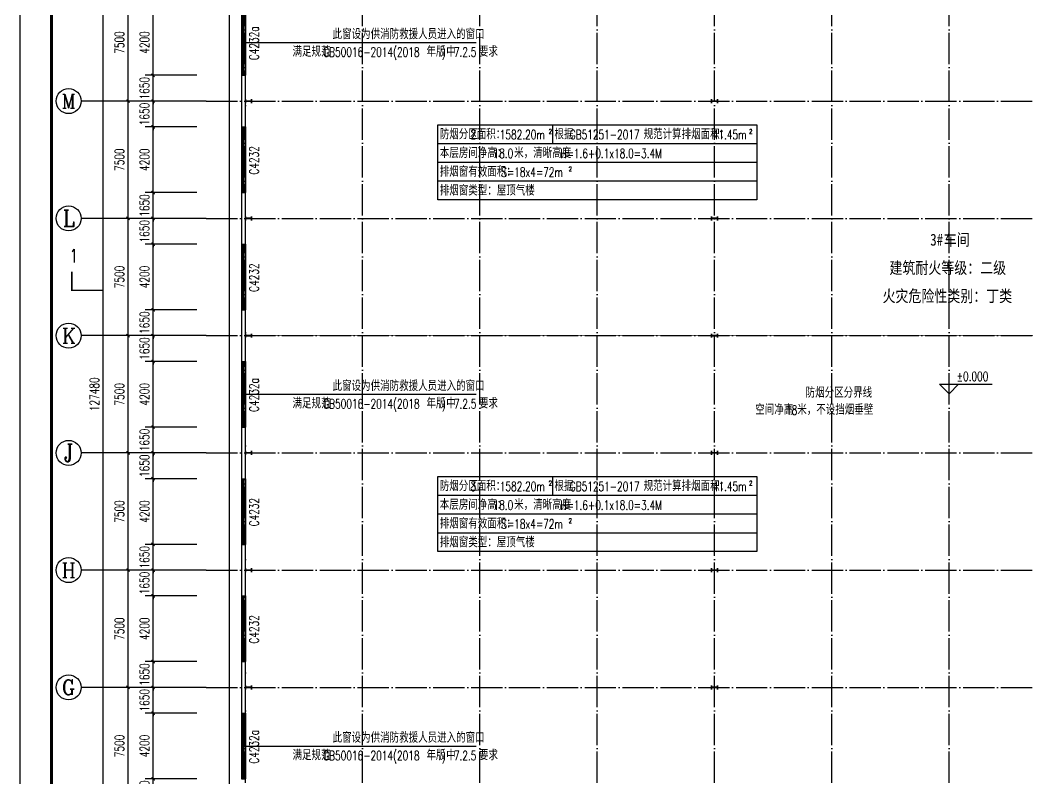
# Model space of a CAD drawing. Extents: x 14095202 to 14511487, y -1430609 to -90420.
# Drawn here: x 14387687 to 14452127, y -296320 to -247791 of the extents above; entities that cross this region are included whole.
import ezdxf
from ezdxf.enums import TextEntityAlignment as Align

# ---------------------------------------------------------------- set-up
doc = ezdxf.new("R2010")
doc.units = 0
doc.header["$LTSCALE"] = 1000
doc.header["$MEASUREMENT"] = 0
doc.linetypes.add('DASH', pattern=[0.35, 0.25, -0.1])
doc.linetypes.add('DOTE', pattern=[2.42, 2, -0.2, 0.02, -0.2])
for name, color, linetype in [('AXIS', 3, 'Continuous'), ('AXIS_TEXT', 7, 'Continuous'), ('COLUMN', 2, 'Continuous'), ('DIM_ELEV', 3, 'Continuous'), ('DIM_LEAD', 3, 'Continuous'), ('DIM_SYMB', 3, 'Continuous'), ('DOTE', 1, 'DOTE'), ('PUB_DIM', 3, 'Continuous'), ('PUB_TEXT', 7, 'Continuous'), ('TK', 4, 'Continuous'), ('WALL-PARAPET', 6, 'Continuous'), ('WINDOW', 4, 'Continuous'), ('WINDOW_TEXT', 7, 'Continuous')]:
    doc.layers.add(name, color=color, linetype=linetype)
doc.styles.add('_TCH_AXIS', font='COMPLEX', dxfattribs={"bigfont": 'GBCBIG'})
doc.styles.add('_TCH_DIM', font='SIMPLEX', dxfattribs={"bigfont": 'GBCBIG'})
doc.styles.add('_TCH_DIM_T3', font='SIMPLEX', dxfattribs={"width": 0.705882, "bigfont": 'GBCBIG'})
doc.styles.add('_TCH_LABEL', font='COMPLEX', dxfattribs={"bigfont": 'GBCBIG'})
doc.styles.add('_TCH_WINDOW', font='SIMPLEX', dxfattribs={"height": 3.5, "bigfont": 'GBCBIG'})
doc.styles.add('COMPLEX', font='COMPLEX')
doc.styles.add('YAYA', font='', dxfattribs={"width": 0.8, "height": 1})
doc.styles.get('YAYA').set_extended_font_data('SimSun')
doc.dimstyles.new('_TCH_ARCH&&200', dxfattribs={"dimtxt": 595, "dimasz": 200, "dimexe": 500, "dimexo": 600, "dimgap": 252.5, "dimtad": 1, "dimdec": 0, "dimzin": 0, "dimdsep": 46, "dimtxsty": '_TCH_DIM_T3', "dimblk": 'ARCHTICK', "dimcen": 0.09, "dimclrt": 7, "dimazin": 2, "dimtfac": 1, "dimtdec": 0, "dimtix": 1, "dimtmove": 2, "dimatfit": 3, "dimfxl": 0, "dimtolj": 1, "dimtzin": 0, "dimarcsym": 0})

# ---------------------------------------------------------------- blocks, each defined once
blk = doc.blocks.new('A$C797E1D2B')
at = {"layer": 'COLUMN'}
h = blk.add_hatch(color=256, dxfattribs=at)
h.paths.add_polyline_path([(125, 400), (250, 400), (250, 388), (130, 388), (130, 200), (125, 200)])
h.paths.add_polyline_path([(0, 400), (125, 400), (125, 200), (120, 200), (120, 388), (0, 388)])
h.paths.add_polyline_path([(0, 12), (120, 12), (120, 200), (125, 200), (125, 0), (0, 0)])
h.paths.add_polyline_path([(125, 200), (130, 200), (130, 12), (250, 12), (250, 0), (125, 0)])
blk.add_lwpolyline([(250, 0), (250, 12), (130, 12), (130, 388), (250, 388), (250, 400), (0, 400), (0, 388), (120, 388), (120, 12), (0, 12), (0, 0)], close=True, dxfattribs=at)
blk = doc.blocks.new('GeYuanFrame_78234766', base_point=(20.09, 4.53))
at = {"layer": 'TK'}
blk.add_lwpolyline([(20.09, 4.53), (20.09, 598.53), (1071.09, 598.53), (1071.09, 4.53)], close=True, dxfattribs=at)
at = {"layer": 'TK', "const_width": 1}
blk.add_lwpolyline([(45.09, 588.53), (1061.09, 588.53), (1061.09, 14.53), (45.09, 14.53)], close=True, dxfattribs=at)
blk = doc.blocks.new('_AXISO')
blk.add_circle((0, 0), 0.5)
at = {"layer": 'AXIS_TEXT', "style": 'COMPLEX', "width": 1.041667}
blk.add_attdef('A', text='', height=0.56, dxfattribs=at).set_placement((-0.25, -0.28), (0.25, -0.28), align=Align.FIT)
blk = doc.blocks.new('_ArchTick')
at = {"color": 0, "linetype": 'ByBlock', "const_width": 0.4}
blk.add_lwpolyline([(-0.5, -0.5), (0.5, 0.5)], dxfattribs=at)
blk = doc.blocks.new('*D76')
at = {"layer": 'AXIS', "color": 0, "lineweight": -2}
for p, q in [((14398987, -207980), (14392487, -207980)), ((14392987, -335460), (14392987, -207980)), ((14398987, -335460), (14392487, -335460))]:
    blk.add_line(p, q, dxfattribs=at)
at = {"layer": 'Defpoints', "color": 0}
for p in [(14392987, -207980), (14399587, -207980), (14399587, -335460)]:
    blk.add_point(p, dxfattribs=at)
at = {"layer": 'AXIS', "color": 0, "lineweight": -2, "xscale": 200, "yscale": 200, "zscale": 200}
for p, rotation in [((14392987, -207980), 90), ((14392987, -335460), 270)]:
    blk.add_blockref('_ArchTick', p, dxfattribs=dict(at, rotation=rotation))
at = {"layer": 'AXIS', "color": 7, "insert": (14392437, -271720), "char_height": 595, "attachment_point": 5, "rotation": 90, "style": '_TCH_DIM_T3'}
blk.add_mtext('\\A1;127480', dxfattribs=at)
blk = doc.blocks.new('*D84')
at = {"layer": 'AXIS', "color": 0, "lineweight": -2}
for p, q in [((14398987, -290470), (14394087, -290470)), ((14394587, -297970), (14394587, -290470)), ((14398987, -297970), (14394087, -297970))]:
    blk.add_line(p, q, dxfattribs=at)
at = {"layer": 'Defpoints', "color": 0}
for p in [(14394587, -290470), (14399587, -290470), (14399587, -297970)]:
    blk.add_point(p, dxfattribs=at)
at = {"layer": 'AXIS', "color": 0, "lineweight": -2, "xscale": 200, "yscale": 200, "zscale": 200}
for p, rotation in [((14394587, -290470), 90), ((14394587, -297970), 270)]:
    blk.add_blockref('_ArchTick', p, dxfattribs=dict(at, rotation=rotation))
at = {"layer": 'AXIS', "color": 7, "insert": (14394037, -294220), "char_height": 595, "attachment_point": 5, "rotation": 90, "style": '_TCH_DIM_T3'}
blk.add_mtext('\\A1;7500', dxfattribs=at)
blk = doc.blocks.new('*D85')
at = {"layer": 'AXIS', "color": 0, "lineweight": -2}
for p, q in [((14398987, -282970), (14394087, -282970)), ((14394587, -290470), (14394587, -282970)), ((14398987, -290470), (14394087, -290470))]:
    blk.add_line(p, q, dxfattribs=at)
at = {"layer": 'Defpoints', "color": 0}
for p in [(14394587, -282970), (14399587, -282970), (14399587, -290470)]:
    blk.add_point(p, dxfattribs=at)
at = {"layer": 'AXIS', "color": 0, "lineweight": -2, "xscale": 200, "yscale": 200, "zscale": 200}
for p, rotation in [((14394587, -282970), 90), ((14394587, -290470), 270)]:
    blk.add_blockref('_ArchTick', p, dxfattribs=dict(at, rotation=rotation))
at = {"layer": 'AXIS', "color": 7, "insert": (14394037, -286720), "char_height": 595, "attachment_point": 5, "rotation": 90, "style": '_TCH_DIM_T3'}
blk.add_mtext('\\A1;7500', dxfattribs=at)
blk = doc.blocks.new('*D86')
at = {"layer": 'AXIS', "color": 0, "lineweight": -2}
for p, q in [((14398987, -275470), (14394087, -275470)), ((14394587, -282970), (14394587, -275470)), ((14398987, -282970), (14394087, -282970))]:
    blk.add_line(p, q, dxfattribs=at)
at = {"layer": 'Defpoints', "color": 0}
for p in [(14394587, -275470), (14399587, -275470), (14399587, -282970)]:
    blk.add_point(p, dxfattribs=at)
at = {"layer": 'AXIS', "color": 0, "lineweight": -2, "xscale": 200, "yscale": 200, "zscale": 200}
for p, rotation in [((14394587, -275470), 90), ((14394587, -282970), 270)]:
    blk.add_blockref('_ArchTick', p, dxfattribs=dict(at, rotation=rotation))
at = {"layer": 'AXIS', "color": 7, "insert": (14394037, -279220), "char_height": 595, "attachment_point": 5, "rotation": 90, "style": '_TCH_DIM_T3'}
blk.add_mtext('\\A1;7500', dxfattribs=at)
blk = doc.blocks.new('*D87')
at = {"layer": 'AXIS', "color": 0, "lineweight": -2}
for p, q in [((14398987, -267970), (14394087, -267970)), ((14394587, -275470), (14394587, -267970)), ((14398987, -275470), (14394087, -275470))]:
    blk.add_line(p, q, dxfattribs=at)
at = {"layer": 'Defpoints', "color": 0}
for p in [(14394587, -267970), (14399587, -267970), (14399587, -275470)]:
    blk.add_point(p, dxfattribs=at)
at = {"layer": 'AXIS', "color": 0, "lineweight": -2, "xscale": 200, "yscale": 200, "zscale": 200}
for p, rotation in [((14394587, -267970), 90), ((14394587, -275470), 270)]:
    blk.add_blockref('_ArchTick', p, dxfattribs=dict(at, rotation=rotation))
at = {"layer": 'AXIS', "color": 7, "insert": (14394037, -271720), "char_height": 595, "attachment_point": 5, "rotation": 90, "style": '_TCH_DIM_T3'}
blk.add_mtext('\\A1;7500', dxfattribs=at)
blk = doc.blocks.new('*D88')
at = {"layer": 'AXIS', "color": 0, "lineweight": -2}
for p, q in [((14398987, -260470), (14394087, -260470)), ((14394587, -267970), (14394587, -260470)), ((14398987, -267970), (14394087, -267970))]:
    blk.add_line(p, q, dxfattribs=at)
at = {"layer": 'Defpoints', "color": 0}
for p in [(14394587, -260470), (14399587, -260470), (14399587, -267970)]:
    blk.add_point(p, dxfattribs=at)
at = {"layer": 'AXIS', "color": 0, "lineweight": -2, "xscale": 200, "yscale": 200, "zscale": 200}
for p, rotation in [((14394587, -260470), 90), ((14394587, -267970), 270)]:
    blk.add_blockref('_ArchTick', p, dxfattribs=dict(at, rotation=rotation))
at = {"layer": 'AXIS', "color": 7, "insert": (14394037, -264220), "char_height": 595, "attachment_point": 5, "rotation": 90, "style": '_TCH_DIM_T3'}
blk.add_mtext('\\A1;7500', dxfattribs=at)
blk = doc.blocks.new('*D89')
at = {"layer": 'AXIS', "color": 0, "lineweight": -2}
for p, q in [((14398987, -252970), (14394087, -252970)), ((14394587, -260470), (14394587, -252970)), ((14398987, -260470), (14394087, -260470))]:
    blk.add_line(p, q, dxfattribs=at)
at = {"layer": 'Defpoints', "color": 0}
for p in [(14394587, -252970), (14399587, -252970), (14399587, -260470)]:
    blk.add_point(p, dxfattribs=at)
at = {"layer": 'AXIS', "color": 0, "lineweight": -2, "xscale": 200, "yscale": 200, "zscale": 200}
for p, rotation in [((14394587, -252970), 90), ((14394587, -260470), 270)]:
    blk.add_blockref('_ArchTick', p, dxfattribs=dict(at, rotation=rotation))
at = {"layer": 'AXIS', "color": 7, "insert": (14394037, -256720), "char_height": 595, "attachment_point": 5, "rotation": 90, "style": '_TCH_DIM_T3'}
blk.add_mtext('\\A1;7500', dxfattribs=at)
blk = doc.blocks.new('*D90')
at = {"layer": 'AXIS', "color": 0, "lineweight": -2}
for p, q in [((14398987, -245470), (14394087, -245470)), ((14394587, -252970), (14394587, -245470)), ((14398987, -252970), (14394087, -252970))]:
    blk.add_line(p, q, dxfattribs=at)
at = {"layer": 'Defpoints', "color": 0}
for p in [(14394587, -245470), (14399587, -245470), (14399587, -252970)]:
    blk.add_point(p, dxfattribs=at)
at = {"layer": 'AXIS', "color": 0, "lineweight": -2, "xscale": 200, "yscale": 200, "zscale": 200}
for p, rotation in [((14394587, -245470), 90), ((14394587, -252970), 270)]:
    blk.add_blockref('_ArchTick', p, dxfattribs=dict(at, rotation=rotation))
at = {"layer": 'AXIS', "color": 7, "insert": (14394037, -249220), "char_height": 595, "attachment_point": 5, "rotation": 90, "style": '_TCH_DIM_T3'}
blk.add_mtext('\\A1;7500', dxfattribs=at)
blk = doc.blocks.new('$TCHSYS$WIN2D')
for p, q in [((-0.5, 0.5), (0.5, 0.5)), ((-0.5, 0.5), (-0.5, -0.5)), ((0.5, 0.5), (0.5, -0.5)), ((0.5, 0.167), (-0.5, 0.167)), ((0.5, -0.167), (-0.5, -0.167)), ((-0.5, -0.5), (0.5, -0.5))]:
    blk.add_line(p, q)
blk = doc.blocks.new('*D401')
at = {"layer": 'Defpoints', "color": 0}
for p in [(14396187, -296320), (14399587, -296320), (14399587, -297970)]:
    blk.add_point(p, dxfattribs=at)
at = {"layer": 'PUB_DIM', "color": 0, "lineweight": -2}
for p, q in [((14398987, -296320), (14395687, -296320)), ((14396187, -296320), (14396187, -296120)), ((14396187, -297970), (14396187, -296320)), ((14398987, -297970), (14395687, -297970)), ((14396187, -297970), (14396187, -298170))]:
    blk.add_line(p, q, dxfattribs=at)
at = {"layer": 'PUB_DIM', "color": 0, "lineweight": -2, "xscale": 200, "yscale": 200, "zscale": 200}
for p, rotation in [((14396187, -296320), 270), ((14396187, -297970), 90)]:
    blk.add_blockref('_ArchTick', p, dxfattribs=dict(at, rotation=rotation))
at = {"layer": 'PUB_DIM', "color": 7, "insert": (14395637, -297145), "char_height": 595, "attachment_point": 5, "rotation": 90, "style": '_TCH_DIM_T3'}
blk.add_mtext('\\A1;1650', dxfattribs=at)
blk = doc.blocks.new('*D402')
at = {"layer": 'Defpoints', "color": 0}
for p in [(14396187, -292120), (14399587, -292120), (14399587, -296320)]:
    blk.add_point(p, dxfattribs=at)
at = {"layer": 'PUB_DIM', "color": 0, "lineweight": -2}
for p, q in [((14398987, -292120), (14395687, -292120)), ((14396187, -296320), (14396187, -292120)), ((14398987, -296320), (14395687, -296320))]:
    blk.add_line(p, q, dxfattribs=at)
at = {"layer": 'PUB_DIM', "color": 0, "lineweight": -2, "xscale": 200, "yscale": 200, "zscale": 200}
for p, rotation in [((14396187, -292120), 90), ((14396187, -296320), 270)]:
    blk.add_blockref('_ArchTick', p, dxfattribs=dict(at, rotation=rotation))
at = {"layer": 'PUB_DIM', "color": 7, "insert": (14395637, -294220), "char_height": 595, "attachment_point": 5, "rotation": 90, "style": '_TCH_DIM_T3'}
blk.add_mtext('\\A1;4200', dxfattribs=at)
blk = doc.blocks.new('*D403')
at = {"layer": 'Defpoints', "color": 0}
for p in [(14396187, -290470), (14399587, -290470), (14399587, -292120)]:
    blk.add_point(p, dxfattribs=at)
at = {"layer": 'PUB_DIM', "color": 0, "lineweight": -2}
for p, q in [((14398987, -290470), (14395687, -290470)), ((14396187, -290470), (14396187, -290270)), ((14396187, -292120), (14396187, -290470)), ((14398987, -292120), (14395687, -292120)), ((14396187, -292120), (14396187, -292320))]:
    blk.add_line(p, q, dxfattribs=at)
at = {"layer": 'PUB_DIM', "color": 0, "lineweight": -2, "xscale": 200, "yscale": 200, "zscale": 200}
for p, rotation in [((14396187, -290470), 270), ((14396187, -292120), 90)]:
    blk.add_blockref('_ArchTick', p, dxfattribs=dict(at, rotation=rotation))
at = {"layer": 'PUB_DIM', "color": 7, "insert": (14395637, -291295), "char_height": 595, "attachment_point": 5, "rotation": 90, "style": '_TCH_DIM_T3'}
blk.add_mtext('\\A1;1650', dxfattribs=at)
blk = doc.blocks.new('*D404')
at = {"layer": 'Defpoints', "color": 0}
for p in [(14396187, -288820), (14399587, -288820), (14399587, -290470)]:
    blk.add_point(p, dxfattribs=at)
at = {"layer": 'PUB_DIM', "color": 0, "lineweight": -2}
for p, q in [((14396187, -288820), (14396187, -288620)), ((14398987, -288820), (14395687, -288820)), ((14396187, -290470), (14396187, -288820)), ((14398987, -290470), (14395687, -290470)), ((14396187, -290470), (14396187, -290670))]:
    blk.add_line(p, q, dxfattribs=at)
at = {"layer": 'PUB_DIM', "color": 0, "lineweight": -2, "xscale": 200, "yscale": 200, "zscale": 200}
for p, rotation in [((14396187, -288820), 270), ((14396187, -290470), 90)]:
    blk.add_blockref('_ArchTick', p, dxfattribs=dict(at, rotation=rotation))
at = {"layer": 'PUB_DIM', "color": 7, "insert": (14395637, -289645), "char_height": 595, "attachment_point": 5, "rotation": 90, "style": '_TCH_DIM_T3'}
blk.add_mtext('\\A1;1650', dxfattribs=at)
blk = doc.blocks.new('*D405')
at = {"layer": 'Defpoints', "color": 0}
for p in [(14396187, -284620), (14399587, -284620), (14399587, -288820)]:
    blk.add_point(p, dxfattribs=at)
at = {"layer": 'PUB_DIM', "color": 0, "lineweight": -2}
for p, q in [((14398987, -284620), (14395687, -284620)), ((14396187, -288820), (14396187, -284620)), ((14398987, -288820), (14395687, -288820))]:
    blk.add_line(p, q, dxfattribs=at)
at = {"layer": 'PUB_DIM', "color": 0, "lineweight": -2, "xscale": 200, "yscale": 200, "zscale": 200}
for p, rotation in [((14396187, -284620), 90), ((14396187, -288820), 270)]:
    blk.add_blockref('_ArchTick', p, dxfattribs=dict(at, rotation=rotation))
at = {"layer": 'PUB_DIM', "color": 7, "insert": (14395637, -286720), "char_height": 595, "attachment_point": 5, "rotation": 90, "style": '_TCH_DIM_T3'}
blk.add_mtext('\\A1;4200', dxfattribs=at)
blk = doc.blocks.new('*D406')
at = {"layer": 'Defpoints', "color": 0}
for p in [(14396187, -282970), (14399587, -282970), (14399587, -284620)]:
    blk.add_point(p, dxfattribs=at)
at = {"layer": 'PUB_DIM', "color": 0, "lineweight": -2}
for p, q in [((14396187, -282970), (14396187, -282770)), ((14398987, -282970), (14395687, -282970)), ((14396187, -284620), (14396187, -282970)), ((14398987, -284620), (14395687, -284620)), ((14396187, -284620), (14396187, -284820))]:
    blk.add_line(p, q, dxfattribs=at)
at = {"layer": 'PUB_DIM', "color": 0, "lineweight": -2, "xscale": 200, "yscale": 200, "zscale": 200}
for p, rotation in [((14396187, -282970), 270), ((14396187, -284620), 90)]:
    blk.add_blockref('_ArchTick', p, dxfattribs=dict(at, rotation=rotation))
at = {"layer": 'PUB_DIM', "color": 7, "insert": (14395637, -283795), "char_height": 595, "attachment_point": 5, "rotation": 90, "style": '_TCH_DIM_T3'}
blk.add_mtext('\\A1;1650', dxfattribs=at)
blk = doc.blocks.new('*D407')
at = {"layer": 'Defpoints', "color": 0}
for p in [(14396187, -281320), (14399587, -281320), (14399587, -282970)]:
    blk.add_point(p, dxfattribs=at)
at = {"layer": 'PUB_DIM', "color": 0, "lineweight": -2}
for p, q in [((14398987, -281320), (14395687, -281320)), ((14396187, -281320), (14396187, -281120)), ((14396187, -282970), (14396187, -281320)), ((14398987, -282970), (14395687, -282970)), ((14396187, -282970), (14396187, -283170))]:
    blk.add_line(p, q, dxfattribs=at)
at = {"layer": 'PUB_DIM', "color": 0, "lineweight": -2, "xscale": 200, "yscale": 200, "zscale": 200}
for p, rotation in [((14396187, -281320), 270), ((14396187, -282970), 90)]:
    blk.add_blockref('_ArchTick', p, dxfattribs=dict(at, rotation=rotation))
at = {"layer": 'PUB_DIM', "color": 7, "insert": (14395637, -282145), "char_height": 595, "attachment_point": 5, "rotation": 90, "style": '_TCH_DIM_T3'}
blk.add_mtext('\\A1;1650', dxfattribs=at)
blk = doc.blocks.new('*D408')
at = {"layer": 'Defpoints', "color": 0}
for p in [(14396187, -277120), (14399587, -277120), (14399587, -281320)]:
    blk.add_point(p, dxfattribs=at)
at = {"layer": 'PUB_DIM', "color": 0, "lineweight": -2}
for p, q in [((14398987, -277120), (14395687, -277120)), ((14396187, -281320), (14396187, -277120)), ((14398987, -281320), (14395687, -281320))]:
    blk.add_line(p, q, dxfattribs=at)
at = {"layer": 'PUB_DIM', "color": 0, "lineweight": -2, "xscale": 200, "yscale": 200, "zscale": 200}
for p, rotation in [((14396187, -277120), 90), ((14396187, -281320), 270)]:
    blk.add_blockref('_ArchTick', p, dxfattribs=dict(at, rotation=rotation))
at = {"layer": 'PUB_DIM', "color": 7, "insert": (14395637, -279220), "char_height": 595, "attachment_point": 5, "rotation": 90, "style": '_TCH_DIM_T3'}
blk.add_mtext('\\A1;4200', dxfattribs=at)
blk = doc.blocks.new('*D409')
at = {"layer": 'Defpoints', "color": 0}
for p in [(14396187, -275470), (14399587, -275470), (14399587, -277120)]:
    blk.add_point(p, dxfattribs=at)
at = {"layer": 'PUB_DIM', "color": 0, "lineweight": -2}
for p, q in [((14398987, -275470), (14395687, -275470)), ((14396187, -275470), (14396187, -275270)), ((14396187, -277120), (14396187, -275470)), ((14398987, -277120), (14395687, -277120)), ((14396187, -277120), (14396187, -277320))]:
    blk.add_line(p, q, dxfattribs=at)
at = {"layer": 'PUB_DIM', "color": 0, "lineweight": -2, "xscale": 200, "yscale": 200, "zscale": 200}
for p, rotation in [((14396187, -275470), 270), ((14396187, -277120), 90)]:
    blk.add_blockref('_ArchTick', p, dxfattribs=dict(at, rotation=rotation))
at = {"layer": 'PUB_DIM', "color": 7, "insert": (14395637, -276295), "char_height": 595, "attachment_point": 5, "rotation": 90, "style": '_TCH_DIM_T3'}
blk.add_mtext('\\A1;1650', dxfattribs=at)
blk = doc.blocks.new('*D410')
at = {"layer": 'Defpoints', "color": 0}
for p in [(14396187, -273820), (14399587, -273820), (14399587, -275470)]:
    blk.add_point(p, dxfattribs=at)
at = {"layer": 'PUB_DIM', "color": 0, "lineweight": -2}
for p, q in [((14398987, -273820), (14395687, -273820)), ((14396187, -273820), (14396187, -273620)), ((14396187, -275470), (14396187, -273820)), ((14398987, -275470), (14395687, -275470)), ((14396187, -275470), (14396187, -275670))]:
    blk.add_line(p, q, dxfattribs=at)
at = {"layer": 'PUB_DIM', "color": 0, "lineweight": -2, "xscale": 200, "yscale": 200, "zscale": 200}
for p, rotation in [((14396187, -273820), 270), ((14396187, -275470), 90)]:
    blk.add_blockref('_ArchTick', p, dxfattribs=dict(at, rotation=rotation))
at = {"layer": 'PUB_DIM', "color": 7, "insert": (14395637, -274645), "char_height": 595, "attachment_point": 5, "rotation": 90, "style": '_TCH_DIM_T3'}
blk.add_mtext('\\A1;1650', dxfattribs=at)
blk = doc.blocks.new('*D411')
at = {"layer": 'Defpoints', "color": 0}
for p in [(14396187, -269620), (14399587, -269620), (14399587, -273820)]:
    blk.add_point(p, dxfattribs=at)
at = {"layer": 'PUB_DIM', "color": 0, "lineweight": -2}
for p, q in [((14398987, -269620), (14395687, -269620)), ((14396187, -273820), (14396187, -269620)), ((14398987, -273820), (14395687, -273820))]:
    blk.add_line(p, q, dxfattribs=at)
at = {"layer": 'PUB_DIM', "color": 0, "lineweight": -2, "xscale": 200, "yscale": 200, "zscale": 200}
for p, rotation in [((14396187, -269620), 90), ((14396187, -273820), 270)]:
    blk.add_blockref('_ArchTick', p, dxfattribs=dict(at, rotation=rotation))
at = {"layer": 'PUB_DIM', "color": 7, "insert": (14395637, -271720), "char_height": 595, "attachment_point": 5, "rotation": 90, "style": '_TCH_DIM_T3'}
blk.add_mtext('\\A1;4200', dxfattribs=at)
blk = doc.blocks.new('*D412')
at = {"layer": 'Defpoints', "color": 0}
for p in [(14396187, -267970), (14399587, -267970), (14399587, -269620)]:
    blk.add_point(p, dxfattribs=at)
at = {"layer": 'PUB_DIM', "color": 0, "lineweight": -2}
for p, q in [((14398987, -267970), (14395687, -267970)), ((14396187, -267970), (14396187, -267770)), ((14396187, -269620), (14396187, -267970)), ((14398987, -269620), (14395687, -269620)), ((14396187, -269620), (14396187, -269820))]:
    blk.add_line(p, q, dxfattribs=at)
at = {"layer": 'PUB_DIM', "color": 0, "lineweight": -2, "xscale": 200, "yscale": 200, "zscale": 200}
for p, rotation in [((14396187, -267970), 270), ((14396187, -269620), 90)]:
    blk.add_blockref('_ArchTick', p, dxfattribs=dict(at, rotation=rotation))
at = {"layer": 'PUB_DIM', "color": 7, "insert": (14395637, -268795), "char_height": 595, "attachment_point": 5, "rotation": 90, "style": '_TCH_DIM_T3'}
blk.add_mtext('\\A1;1650', dxfattribs=at)
blk = doc.blocks.new('*D413')
at = {"layer": 'Defpoints', "color": 0}
for p in [(14396187, -266320), (14399587, -266320), (14399587, -267970)]:
    blk.add_point(p, dxfattribs=at)
at = {"layer": 'PUB_DIM', "color": 0, "lineweight": -2}
for p, q in [((14396187, -266320), (14396187, -266120)), ((14398987, -266320), (14395687, -266320)), ((14396187, -267970), (14396187, -266320)), ((14398987, -267970), (14395687, -267970)), ((14396187, -267970), (14396187, -268170))]:
    blk.add_line(p, q, dxfattribs=at)
at = {"layer": 'PUB_DIM', "color": 0, "lineweight": -2, "xscale": 200, "yscale": 200, "zscale": 200}
for p, rotation in [((14396187, -266320), 270), ((14396187, -267970), 90)]:
    blk.add_blockref('_ArchTick', p, dxfattribs=dict(at, rotation=rotation))
at = {"layer": 'PUB_DIM', "color": 7, "insert": (14395637, -267145), "char_height": 595, "attachment_point": 5, "rotation": 90, "style": '_TCH_DIM_T3'}
blk.add_mtext('\\A1;1650', dxfattribs=at)
blk = doc.blocks.new('*D414')
at = {"layer": 'Defpoints', "color": 0}
for p in [(14396187, -262120), (14399587, -262120), (14399587, -266320)]:
    blk.add_point(p, dxfattribs=at)
at = {"layer": 'PUB_DIM', "color": 0, "lineweight": -2}
for p, q in [((14398987, -262120), (14395687, -262120)), ((14396187, -266320), (14396187, -262120)), ((14398987, -266320), (14395687, -266320))]:
    blk.add_line(p, q, dxfattribs=at)
at = {"layer": 'PUB_DIM', "color": 0, "lineweight": -2, "xscale": 200, "yscale": 200, "zscale": 200}
for p, rotation in [((14396187, -262120), 90), ((14396187, -266320), 270)]:
    blk.add_blockref('_ArchTick', p, dxfattribs=dict(at, rotation=rotation))
at = {"layer": 'PUB_DIM', "color": 7, "insert": (14395637, -264220), "char_height": 595, "attachment_point": 5, "rotation": 90, "style": '_TCH_DIM_T3'}
blk.add_mtext('\\A1;4200', dxfattribs=at)
blk = doc.blocks.new('*D415')
at = {"layer": 'Defpoints', "color": 0}
for p in [(14396187, -260470), (14399587, -260470), (14399587, -262120)]:
    blk.add_point(p, dxfattribs=at)
at = {"layer": 'PUB_DIM', "color": 0, "lineweight": -2}
for p, q in [((14396187, -260470), (14396187, -260270)), ((14398987, -260470), (14395687, -260470)), ((14396187, -262120), (14396187, -260470)), ((14398987, -262120), (14395687, -262120)), ((14396187, -262120), (14396187, -262320))]:
    blk.add_line(p, q, dxfattribs=at)
at = {"layer": 'PUB_DIM', "color": 0, "lineweight": -2, "xscale": 200, "yscale": 200, "zscale": 200}
for p, rotation in [((14396187, -260470), 270), ((14396187, -262120), 90)]:
    blk.add_blockref('_ArchTick', p, dxfattribs=dict(at, rotation=rotation))
at = {"layer": 'PUB_DIM', "color": 7, "insert": (14395637, -261295), "char_height": 595, "attachment_point": 5, "rotation": 90, "style": '_TCH_DIM_T3'}
blk.add_mtext('\\A1;1650', dxfattribs=at)
blk = doc.blocks.new('*D416')
at = {"layer": 'Defpoints', "color": 0}
for p in [(14396187, -258820), (14399587, -258820), (14399587, -260470)]:
    blk.add_point(p, dxfattribs=at)
at = {"layer": 'PUB_DIM', "color": 0, "lineweight": -2}
for p, q in [((14398987, -258820), (14395687, -258820)), ((14396187, -258820), (14396187, -258620)), ((14396187, -260470), (14396187, -258820)), ((14398987, -260470), (14395687, -260470)), ((14396187, -260470), (14396187, -260670))]:
    blk.add_line(p, q, dxfattribs=at)
at = {"layer": 'PUB_DIM', "color": 0, "lineweight": -2, "xscale": 200, "yscale": 200, "zscale": 200}
for p, rotation in [((14396187, -258820), 270), ((14396187, -260470), 90)]:
    blk.add_blockref('_ArchTick', p, dxfattribs=dict(at, rotation=rotation))
at = {"layer": 'PUB_DIM', "color": 7, "insert": (14395637, -259645), "char_height": 595, "attachment_point": 5, "rotation": 90, "style": '_TCH_DIM_T3'}
blk.add_mtext('\\A1;1650', dxfattribs=at)
blk = doc.blocks.new('*D417')
at = {"layer": 'Defpoints', "color": 0}
for p in [(14396187, -254620), (14399587, -254620), (14399587, -258820)]:
    blk.add_point(p, dxfattribs=at)
at = {"layer": 'PUB_DIM', "color": 0, "lineweight": -2}
for p, q in [((14398987, -254620), (14395687, -254620)), ((14396187, -258820), (14396187, -254620)), ((14398987, -258820), (14395687, -258820))]:
    blk.add_line(p, q, dxfattribs=at)
at = {"layer": 'PUB_DIM', "color": 0, "lineweight": -2, "xscale": 200, "yscale": 200, "zscale": 200}
for p, rotation in [((14396187, -254620), 90), ((14396187, -258820), 270)]:
    blk.add_blockref('_ArchTick', p, dxfattribs=dict(at, rotation=rotation))
at = {"layer": 'PUB_DIM', "color": 7, "insert": (14395637, -256720), "char_height": 595, "attachment_point": 5, "rotation": 90, "style": '_TCH_DIM_T3'}
blk.add_mtext('\\A1;4200', dxfattribs=at)
blk = doc.blocks.new('*D418')
at = {"layer": 'Defpoints', "color": 0}
for p in [(14396187, -252970), (14399587, -252970), (14399587, -254620)]:
    blk.add_point(p, dxfattribs=at)
at = {"layer": 'PUB_DIM', "color": 0, "lineweight": -2}
for p, q in [((14398987, -252970), (14395687, -252970)), ((14396187, -252970), (14396187, -252770)), ((14396187, -254620), (14396187, -252970)), ((14398987, -254620), (14395687, -254620)), ((14396187, -254620), (14396187, -254820))]:
    blk.add_line(p, q, dxfattribs=at)
at = {"layer": 'PUB_DIM', "color": 0, "lineweight": -2, "xscale": 200, "yscale": 200, "zscale": 200}
for p, rotation in [((14396187, -252970), 270), ((14396187, -254620), 90)]:
    blk.add_blockref('_ArchTick', p, dxfattribs=dict(at, rotation=rotation))
at = {"layer": 'PUB_DIM', "color": 7, "insert": (14395637, -253795), "char_height": 595, "attachment_point": 5, "rotation": 90, "style": '_TCH_DIM_T3'}
blk.add_mtext('\\A1;1650', dxfattribs=at)
blk = doc.blocks.new('*D419')
at = {"layer": 'Defpoints', "color": 0}
for p in [(14396187, -251320), (14399587, -251320), (14399587, -252970)]:
    blk.add_point(p, dxfattribs=at)
at = {"layer": 'PUB_DIM', "color": 0, "lineweight": -2}
for p, q in [((14396187, -251320), (14396187, -251120)), ((14398987, -251320), (14395687, -251320)), ((14396187, -252970), (14396187, -251320)), ((14398987, -252970), (14395687, -252970)), ((14396187, -252970), (14396187, -253170))]:
    blk.add_line(p, q, dxfattribs=at)
at = {"layer": 'PUB_DIM', "color": 0, "lineweight": -2, "xscale": 200, "yscale": 200, "zscale": 200}
for p, rotation in [((14396187, -251320), 270), ((14396187, -252970), 90)]:
    blk.add_blockref('_ArchTick', p, dxfattribs=dict(at, rotation=rotation))
at = {"layer": 'PUB_DIM', "color": 7, "insert": (14395637, -252145), "char_height": 595, "attachment_point": 5, "rotation": 90, "style": '_TCH_DIM_T3'}
blk.add_mtext('\\A1;1650', dxfattribs=at)
blk = doc.blocks.new('*D420')
at = {"layer": 'Defpoints', "color": 0}
for p in [(14396187, -247120), (14399587, -247120), (14399587, -251320)]:
    blk.add_point(p, dxfattribs=at)
at = {"layer": 'PUB_DIM', "color": 0, "lineweight": -2}
for p, q in [((14398987, -247120), (14395687, -247120)), ((14396187, -251320), (14396187, -247120)), ((14398987, -251320), (14395687, -251320))]:
    blk.add_line(p, q, dxfattribs=at)
at = {"layer": 'PUB_DIM', "color": 0, "lineweight": -2, "xscale": 200, "yscale": 200, "zscale": 200}
for p, rotation in [((14396187, -247120), 90), ((14396187, -251320), 270)]:
    blk.add_blockref('_ArchTick', p, dxfattribs=dict(at, rotation=rotation))
at = {"layer": 'PUB_DIM', "color": 7, "insert": (14395637, -249220), "char_height": 595, "attachment_point": 5, "rotation": 90, "style": '_TCH_DIM_T3'}
blk.add_mtext('\\A1;4200', dxfattribs=at)

msp = doc.modelspace()

# ---------------------------------------------------------------- linework, layer by layer
for p, q in [((14421720.2, -254477), (14421720.2, -255677)), ((14414386.9, -255677), (14434786.9, -255677)), ((14414386.9, -256877), (14434786.9, -256877)), ((14414386.9, -258077), (14434786.9, -258077)), ((14421720.2, -276977), (14421720.2, -278177)), ((14414386.9, -278177), (14434786.9, -278177)), ((14414386.9, -279377), (14434786.9, -279377)), ((14414386.9, -280577), (14434786.9, -280577))]:
    msp.add_line(p, q)
at = {"ltscale": 0.5}
msp.add_lwpolyline([(14401046.9, -237970.3), (14401046.9, -305470.3)], dxfattribs=at)
for points in [[(14414386.9, -254477), (14434786.9, -254477), (14434786.9, -259277), (14414386.9, -259277)], [(14414386.9, -276977), (14434786.9, -276977), (14434786.9, -281777), (14414386.9, -281777)]]:
    msp.add_lwpolyline(points, close=True)
at = {"linetype": 'DASH', "ltscale": 5, "const_width": 50}
msp.add_lwpolyline([(14454586.9, -267970.3), (14402486.9, -267970.3)], dxfattribs=at)
at = {"layer": 'AXIS'}
for p, q in [((14399586.9, -252970.3), (14391586.9, -252970.3)), ((14399586.9, -260470.3), (14391586.9, -260470.3)), ((14399586.9, -267970.3), (14391586.9, -267970.3)), ((14399586.9, -275470.3), (14391586.9, -275470.3)), ((14399586.9, -282970.3), (14391586.9, -282970.3)), ((14399586.9, -290470.3), (14391586.9, -290470.3))]:
    msp.add_line(p, q, dxfattribs=at)
at = {"layer": 'DIM_ELEV'}
for p, q in [((14447086.9, -271683.5), (14446486.9, -271083.5)), ((14446486.9, -271083.5), (14449846.9, -271083.5)), ((14447086.9, -271683.5), (14447686.9, -271083.5))]:
    msp.add_line(p, q, dxfattribs=at)
at = {"layer": 'DIM_LEAD'}
for p, q in [((14402086.9, -249220.3), (14406186.9, -249220.3)), ((14406186.9, -249220.3), (14416848.6, -249220.3)), ((14402086.9, -271720.3), (14406186.9, -271720.3)), ((14406186.9, -271720.3), (14416848.6, -271720.3)), ((14402086.9, -294220.3), (14406186.9, -294220.3)), ((14406186.9, -294220.3), (14416848.6, -294220.3))]:
    msp.add_line(p, q, dxfattribs=at)
at = {"layer": 'DIM_LEAD', "const_width": 80}
for points in [[(14402046.9, -249220.3, 1), (14402126.9, -249220.3, 1)], [(14402046.9, -271720.3, 1), (14402126.9, -271720.3, 1)], [(14402046.9, -294220.3, 1), (14402126.9, -294220.3, 1)]]:
    msp.add_lwpolyline(points, format="xyb", close=True, dxfattribs=at)
at = {"layer": 'DIM_SYMB', "const_width": 100}
msp.add_lwpolyline([(14390986.9, -263872.4), (14390986.9, -265072.4), (14392986.9, -265072.4)], dxfattribs=at)
at = {"layer": 'DIM_SYMB'}
msp.add_lwpolyline([(14441239.5, -272188, 0, 0, 0), (14434739.5, -272188, 0, 0, 0), (14434739.5, -268570.3, 160, 0, 0), (14434739.5, -267970.3, 0, 0, 0)], format="xyseb", dxfattribs=at)
at = {"layer": 'DOTE'}
for p, q in [((14402086.9, -337720.3), (14402086.9, -205720.3)), ((14409586.9, -337720.3), (14409586.9, -205720.3)), ((14417086.9, -337720.3), (14417086.9, -205720.3)), ((14424586.9, -337720.3), (14424586.9, -205720.3)), ((14432086.9, -337720.3), (14432086.9, -205720.3)), ((14439586.9, -337720.3), (14439586.9, -205720.3)), ((14447086.9, -337720.3), (14447086.9, -205720.3)), ((14399586.9, -252970.3), (14494586.9, -252970.3)), ((14399586.9, -260470.3), (14494586.9, -260470.3)), ((14399586.9, -267970.3), (14494586.9, -267970.3)), ((14399586.9, -275470.3), (14494586.9, -275470.3)), ((14399586.9, -282970.3), (14494586.9, -282970.3)), ((14399586.9, -290470.3), (14494586.9, -290470.3))]:
    msp.add_line(p, q, dxfattribs=at)
at = {"layer": 'WALL-PARAPET'}
for p, q in [((14401846.9, -251320.3), (14401846.9, -254620.3)), ((14402086.9, -251320.3), (14401846.9, -251320.3)), ((14402086.9, -254620.3), (14402086.9, -251320.3)), ((14401846.9, -254620.3), (14402086.9, -254620.3)), ((14401846.9, -258820.3), (14401846.9, -262120.3)), ((14402086.9, -258820.3), (14401846.9, -258820.3)), ((14402086.9, -262120.3), (14402086.9, -258820.3)), ((14401846.9, -262120.3), (14402086.9, -262120.3)), ((14401846.9, -266320.3), (14401846.9, -269620.3)), ((14402086.9, -266320.3), (14401846.9, -266320.3)), ((14402086.9, -269620.3), (14402086.9, -266320.3)), ((14401846.9, -269620.3), (14402086.9, -269620.3)), ((14401846.9, -273820.3), (14401846.9, -277120.3)), ((14402086.9, -273820.3), (14401846.9, -273820.3)), ((14402086.9, -277120.3), (14402086.9, -273820.3)), ((14401846.9, -277120.3), (14402086.9, -277120.3)), ((14401846.9, -281320.3), (14401846.9, -284620.3)), ((14402086.9, -281320.3), (14401846.9, -281320.3)), ((14402086.9, -284620.3), (14402086.9, -281320.3)), ((14401846.9, -284620.3), (14402086.9, -284620.3)), ((14401846.9, -288820.3), (14401846.9, -292120.3)), ((14402086.9, -288820.3), (14401846.9, -288820.3)), ((14402086.9, -292120.3), (14402086.9, -288820.3)), ((14401846.9, -292120.3), (14402086.9, -292120.3))]:
    msp.add_line(p, q, dxfattribs=at)

# ---------------------------------------------------------------- block references
at = {"xscale": 200, "yscale": 200, "zscale": 200, "rotation": 270}
msp.add_blockref('GeYuanFrame_78234766', (14387686.9, -172120.3), dxfattribs=at)
at = {"rotation": 270}
for p in [(14402086.9, -252845.3), (14431886.9, -252845.3), (14402086.9, -260345.3), (14431886.9, -260345.3), (14402086.9, -267845.3), (14431886.9, -267845.3), (14402086.9, -275345.3), (14431886.9, -275345.3), (14402086.9, -282845.3), (14431886.9, -282845.3), (14402086.9, -290345.3), (14431886.9, -290345.3)]:
    msp.add_blockref('A$C797E1D2B', p, dxfattribs=at)
at = {"layer": 'AXIS'}
ref = msp.add_blockref('_AXISO', (14390786.9, -252970.3), dxfattribs=dict(at, xscale=1600, yscale=1600, zscale=1600))
ref.add_attrib('A', 'M', dxfattribs={"layer": 'AXIS_TEXT', "ltscale": 0.5, "height": 905.1, "style": '_TCH_AXIS'}).set_placement((14390334.3, -253422.9), (14391239.4, -253422.9), align=Align.FIT)
ref = msp.add_blockref('_AXISO', (14390786.9, -260470.3), dxfattribs=dict(at, xscale=1600, yscale=1600, zscale=1600))
ref.add_attrib('A', 'L', dxfattribs={"layer": 'AXIS_TEXT', "ltscale": 0.5, "height": 1041.6, "style": '_TCH_AXIS'}).set_placement((14390414.9, -260991.1), (14391158.8, -260991.1), align=Align.FIT)
ref = msp.add_blockref('_AXISO', (14390786.9, -267970.3), dxfattribs=dict(at, xscale=1600, yscale=1600, zscale=1600))
ref.add_attrib('A', 'K', dxfattribs={"layer": 'AXIS_TEXT', "ltscale": 0.5, "height": 949.2, "style": '_TCH_AXIS'}).set_placement((14390357.5, -268444.9), (14391216.2, -268444.9), align=Align.FIT)
ref = msp.add_blockref('_AXISO', (14390786.9, -275470.3), dxfattribs=dict(at, xscale=1600, yscale=1600, zscale=1600))
ref.add_attrib('A', 'J', dxfattribs={"layer": 'AXIS_TEXT', "ltscale": 0.5, "height": 1133.9, "style": '_TCH_AXIS'}).set_placement((14390489.9, -276037.3), (14391083.8, -276037.3), align=Align.FIT)
ref = msp.add_blockref('_AXISO', (14390786.9, -282970.3), dxfattribs=dict(at, xscale=1600, yscale=1600, zscale=1600))
ref.add_attrib('A', 'H', dxfattribs={"layer": 'AXIS_TEXT', "ltscale": 0.5, "height": 926.9, "style": '_TCH_AXIS'}).set_placement((14390345.5, -283433.8), (14391228.2, -283433.8), align=Align.FIT)
ref = msp.add_blockref('_AXISO', (14390786.9, -290470.3), dxfattribs=dict(at, xscale=1600, yscale=1600, zscale=1600))
ref.add_attrib('A', 'G', dxfattribs={"layer": 'AXIS_TEXT', "ltscale": 0.5, "height": 971.8, "style": '_TCH_AXIS'}).set_placement((14390370.3, -290956.3), (14391203.4, -290956.3), align=Align.FIT)
at = {"layer": 'WINDOW'}
ref = msp.add_blockref('$TCHSYS$WIN2D', (14401966.9, -249220.3), dxfattribs=dict(at, xscale=4200, yscale=-240, zscale=4200, rotation=270))
ref.add_attrib('A', 'C4232a', (14402944.1, -250350.3), dxfattribs={"layer": 'WINDOW_TEXT', "ltscale": 0.5, "height": 595, "rotation": 90, "style": '_TCH_WINDOW', "width": 0.705882})
ref = msp.add_blockref('$TCHSYS$WIN2D', (14401966.9, -256720.3), dxfattribs=dict(at, xscale=4200, yscale=-240, zscale=4200, rotation=270))
ref.add_attrib('A', 'C4232', (14402944.1, -257670.3), dxfattribs={"layer": 'WINDOW_TEXT', "ltscale": 0.5, "height": 595, "rotation": 90, "style": '_TCH_WINDOW', "width": 0.705882})
ref = msp.add_blockref('$TCHSYS$WIN2D', (14401966.9, -264220.3), dxfattribs=dict(at, xscale=4200, yscale=-240, zscale=4200, rotation=270))
ref.add_attrib('A', 'C4232', (14402944.1, -265170.3), dxfattribs={"layer": 'WINDOW_TEXT', "ltscale": 0.5, "height": 595, "rotation": 90, "style": '_TCH_WINDOW', "width": 0.705882})
ref = msp.add_blockref('$TCHSYS$WIN2D', (14401966.9, -271720.3), dxfattribs=dict(at, xscale=4200, yscale=-240, zscale=4200, rotation=270))
ref.add_attrib('A', 'C4232a', (14402944.1, -272850.3), dxfattribs={"layer": 'WINDOW_TEXT', "ltscale": 0.5, "height": 595, "rotation": 90, "style": '_TCH_WINDOW', "width": 0.705882})
ref = msp.add_blockref('$TCHSYS$WIN2D', (14401966.9, -279220.3), dxfattribs=dict(at, xscale=4200, yscale=-240, zscale=4200, rotation=270))
ref.add_attrib('A', 'C4232', (14402944.1, -280170.3), dxfattribs={"layer": 'WINDOW_TEXT', "ltscale": 0.5, "height": 595, "rotation": 90, "style": '_TCH_WINDOW', "width": 0.705882})
ref = msp.add_blockref('$TCHSYS$WIN2D', (14401966.9, -286720.3), dxfattribs=dict(at, xscale=4200, yscale=-240, zscale=4200, rotation=270))
ref.add_attrib('A', 'C4232', (14402944.1, -287670.3), dxfattribs={"layer": 'WINDOW_TEXT', "ltscale": 0.5, "height": 595, "rotation": 90, "style": '_TCH_WINDOW', "width": 0.705882})
ref = msp.add_blockref('$TCHSYS$WIN2D', (14401966.9, -294220.3), dxfattribs=dict(at, xscale=4200, yscale=-240, zscale=4200, rotation=270))
ref.add_attrib('A', 'C4232a', (14402944.1, -295350.3), dxfattribs={"layer": 'WINDOW_TEXT', "ltscale": 0.5, "height": 595, "rotation": 90, "style": '_TCH_WINDOW', "width": 0.705882})

# ---------------------------------------------------------------- texts
at = {"layer": 'PUB_TEXT', "style": '_TCH_DIM'}
for s, height, p in [('此窗设为供消防救援人员进入的窗口', 675.177, (14407667.7, -249010.3)), ('年版', 675.18, (14413669.2, -250130.3)), ('满足规范', 675.18, (14405103.3, -250130.3)), ('中', 675.2, (14414932.2, -250130.3)), ('要求', 675.18, (14417023.7, -250130.3)), ('防烟分区', 675.18, (14414520.2, -255410.4)), ('面积：', 675.18, (14416886.1, -255410.4)), ('根据', 675.18, (14421853.5, -255410.4)), ('规范计算排烟面积：', 675.18, (14427556.5, -255410.4)), ('本层房间净高：', 675.18, (14414520.2, -256610.4)), ('米，清晰高度', 675.18, (14419280.6, -256610.4)), ('排烟窗有效面积：', 675.18, (14414520.2, -257810.4)), ('排烟窗类型：屋顶气楼', 675.18, (14414520.2, -259010.4)), ('此窗设为供消防救援人员进入的窗口', 675.177, (14407667.7, -271510.3)), ('防烟分区分界线', 675.18, (14437918.2, -271940.8)), ('满足规范', 675.18, (14405103.3, -272630.3)), ('年版', 675.18, (14413669.2, -272630.3)), ('中', 675.2, (14414932.2, -272630.3)), ('要求', 675.18, (14417023.7, -272630.3)), ('空间净高', 675.18, (14434696, -273031)), ('米，不设挡烟垂壁', 675.18, (14437382, -273031)), ('防烟分区', 675.18, (14414520.2, -277910.4)), ('面积：', 675.18, (14416886.1, -277910.4)), ('根据', 675.18, (14421853.5, -277910.4)), ('规范计算排烟面积：', 675.18, (14427556.5, -277910.4)), ('本层房间净高：', 675.18, (14414520.2, -279110.4)), ('米，清晰高度', 675.18, (14419280.6, -279110.4)), ('排烟窗有效面积：', 675.18, (14414520.2, -280310.4)), ('排烟窗类型：屋顶气楼', 675.18, (14414520.2, -281510.4)), ('此窗设为供消防救援人员进入的窗口', 675.177, (14407667.7, -294010.3)), ('满足规范', 675.18, (14405103.3, -295130.3)), ('年版', 675.18, (14413669.2, -295130.3)), ('中', 675.2, (14414932.2, -295130.3)), ('要求', 675.18, (14417023.7, -295130.3))]:
    msp.add_text(s, height=height, dxfattribs=at).set_placement(p)
at = {"layer": 'PUB_TEXT'}
for s, height, style, width, p in [('GB50016-2014(2018', 595, '_TCH_DIM', 0.705882, (14407069.2, -250130.3)), (')', 595, '_TCH_DIM', 0.705882, (14414652.2, -250130.3)), ('7.2.5', 595, '_TCH_DIM', 0.705882, (14415423.7, -250130.3)), ('2', 595, '_TCH_DIM', 0.705882, (14416486.1, -255410.4)), ('1582.20m', 595, '_TCH_DIM', 0.705882, (14418360.6, -255410.4)), ('2', 297.5, '_TCH_DIM', 0.705882, (14421480.6, -255060.4)), ('GB51251-2017', 595, '_TCH_DIM', 0.705882, (14422836.5, -255410.4)), ('41.45m', 595, '_TCH_DIM', 0.705882, (14431979.9, -255410.4)), ('2', 297.5, '_TCH_DIM', 0.705882, (14434299.9, -255060.4)), ('18.0', 595, '_TCH_DIM', 0.705882, (14417960.6, -256610.4)), ('H=1.6+0.1x18.0=3.4M', 595, '_TCH_DIM', 0.705882, (14422229.5, -256610.4)), ('S=18x4=72m', 595, '_TCH_DIM', 0.705882, (14418452.1, -257810.4)), ('2', 297.5, '_TCH_DIM', 0.705882, (14422752.1, -257460.4)), ('3#', 759.49, 'YAYA', 0.8, (14445883.7, -262214)), ('车间', 759.49, 'YAYA', 0.8, (14446747.9, -262214)), ('1', 850, '_TCH_LABEL', 0.705882, (14390858.3, -263297.4)), ('建筑耐火等级：二级', 759.49, 'YAYA', 0.8, (14443277.8, -264014)), ('火灾危险性类别：丁类', 759.49, 'YAYA', 0.8, (14442835.6, -265814)), ('%%P0.000', 595, '_TCH_DIM', 0.705882, (14447586.9, -270873.5)), ('GB50016-2014(2018', 595, '_TCH_DIM', 0.705882, (14407069.2, -272630.3)), (')', 595, '_TCH_DIM', 0.705882, (14414652.2, -272630.3)), ('7.2.5', 595, '_TCH_DIM', 0.705882, (14415423.7, -272630.3)), ('18', 595, '_TCH_DIM', 0.705882, (14436662, -273031)), ('3', 595, '_TCH_DIM', 0.705882, (14416486.1, -277910.4)), ('1582.20m', 595, '_TCH_DIM', 0.705882, (14418360.6, -277910.4)), ('2', 297.5, '_TCH_DIM', 0.705882, (14421480.6, -277560.4)), ('GB51251-2017', 595, '_TCH_DIM', 0.705882, (14422836.5, -277910.4)), ('41.45m', 595, '_TCH_DIM', 0.705882, (14431979.9, -277910.4)), ('2', 297.5, '_TCH_DIM', 0.705882, (14434299.9, -277560.4)), ('18.0', 595, '_TCH_DIM', 0.705882, (14417960.6, -279110.4)), ('H=1.6+0.1x18.0=3.4M', 595, '_TCH_DIM', 0.705882, (14422229.5, -279110.4)), ('2', 297.5, '_TCH_DIM', 0.705882, (14422752.1, -279960.4)), ('S=18x4=72m', 595, '_TCH_DIM', 0.705882, (14418452.1, -280310.4)), ('GB50016-2014(2018', 595, '_TCH_DIM', 0.705882, (14407069.2, -295130.3)), (')', 595, '_TCH_DIM', 0.705882, (14414652.2, -295130.3)), ('7.2.5', 595, '_TCH_DIM', 0.705882, (14415423.7, -295130.3))]:
    msp.add_text(s, height=height, dxfattribs=dict(at, style=style, width=width)).set_placement(p)

# ---------------------------------------------------------------- dimensions: what is measured, and where the dimension line sits
at = {"layer": 'AXIS'}
for p1, p2, distance, text, picture, middle in [((14399586.9, -335460.3), (14399586.9, -207980.3), 6600, '127480', '*D76', (14392436.9, -271720.3)), ((14399586.9, -252970.3), (14399586.9, -245470.3), 5000, '7500', '*D90', (14394036.9, -249220.3)), ((14399586.9, -260470.3), (14399586.9, -252970.3), 5000, '7500', '*D89', (14394036.9, -256720.3)), ((14399586.9, -267970.3), (14399586.9, -260470.3), 5000, '7500', '*D88', (14394036.9, -264220.3)), ((14399586.9, -275470.3), (14399586.9, -267970.3), 5000, '7500', '*D87', (14394036.9, -271720.3)), ((14399586.9, -282970.3), (14399586.9, -275470.3), 5000, '7500', '*D86', (14394036.9, -279220.3)), ((14399586.9, -290470.3), (14399586.9, -282970.3), 5000, '7500', '*D85', (14394036.9, -286720.3)), ((14399586.9, -297970.3), (14399586.9, -290470.3), 5000, '7500', '*D84', (14394036.9, -294220.3))]:
    dim = msp.add_aligned_dim(p1=p1, p2=p2, distance=distance, text=text, dimstyle='_TCH_ARCH&&200', dxfattribs=at)
    dim.commit()
    dim.dimension.update_dxf_attribs({"geometry": picture, "text_midpoint": middle})
at = {"layer": 'PUB_DIM'}
for p1, p2, text, picture, middle in [((14399586.9, -251320.3), (14399586.9, -247120.3), '4200', '*D420', (14395636.9, -249220.3)), ((14399586.9, -252970.3), (14399586.9, -251320.3), '1650', '*D419', (14395636.9, -252145.3)), ((14399586.9, -254620.3), (14399586.9, -252970.3), '1650', '*D418', (14395636.9, -253795.3)), ((14399586.9, -258820.3), (14399586.9, -254620.3), '4200', '*D417', (14395636.9, -256720.3)), ((14399586.9, -260470.3), (14399586.9, -258820.3), '1650', '*D416', (14395636.9, -259645.3)), ((14399586.9, -262120.3), (14399586.9, -260470.3), '1650', '*D415', (14395636.9, -261295.3)), ((14399586.9, -266320.3), (14399586.9, -262120.3), '4200', '*D414', (14395636.9, -264220.3)), ((14399586.9, -267970.3), (14399586.9, -266320.3), '1650', '*D413', (14395636.9, -267145.3)), ((14399586.9, -269620.3), (14399586.9, -267970.3), '1650', '*D412', (14395636.9, -268795.3)), ((14399586.9, -273820.3), (14399586.9, -269620.3), '4200', '*D411', (14395636.9, -271720.3)), ((14399586.9, -275470.3), (14399586.9, -273820.3), '1650', '*D410', (14395636.9, -274645.3)), ((14399586.9, -277120.3), (14399586.9, -275470.3), '1650', '*D409', (14395636.9, -276295.3)), ((14399586.9, -281320.3), (14399586.9, -277120.3), '4200', '*D408', (14395636.9, -279220.3)), ((14399586.9, -282970.3), (14399586.9, -281320.3), '1650', '*D407', (14395636.9, -282145.3)), ((14399586.9, -284620.3), (14399586.9, -282970.3), '1650', '*D406', (14395636.9, -283795.3)), ((14399586.9, -288820.3), (14399586.9, -284620.3), '4200', '*D405', (14395636.9, -286720.3)), ((14399586.9, -290470.3), (14399586.9, -288820.3), '1650', '*D404', (14395636.9, -289645.3)), ((14399586.9, -292120.3), (14399586.9, -290470.3), '1650', '*D403', (14395636.9, -291295.3)), ((14399586.9, -296320.3), (14399586.9, -292120.3), '4200', '*D402', (14395636.9, -294220.3)), ((14399586.9, -297970.3), (14399586.9, -296320.3), '1650', '*D401', (14395636.9, -297145.3))]:
    dim = msp.add_aligned_dim(p1=p1, p2=p2, distance=3400, text=text, dimstyle='_TCH_ARCH&&200', dxfattribs=at)
    dim.commit()
    dim.dimension.update_dxf_attribs({"geometry": picture, "text_midpoint": middle})

doc.saveas('drawing.dxf')
